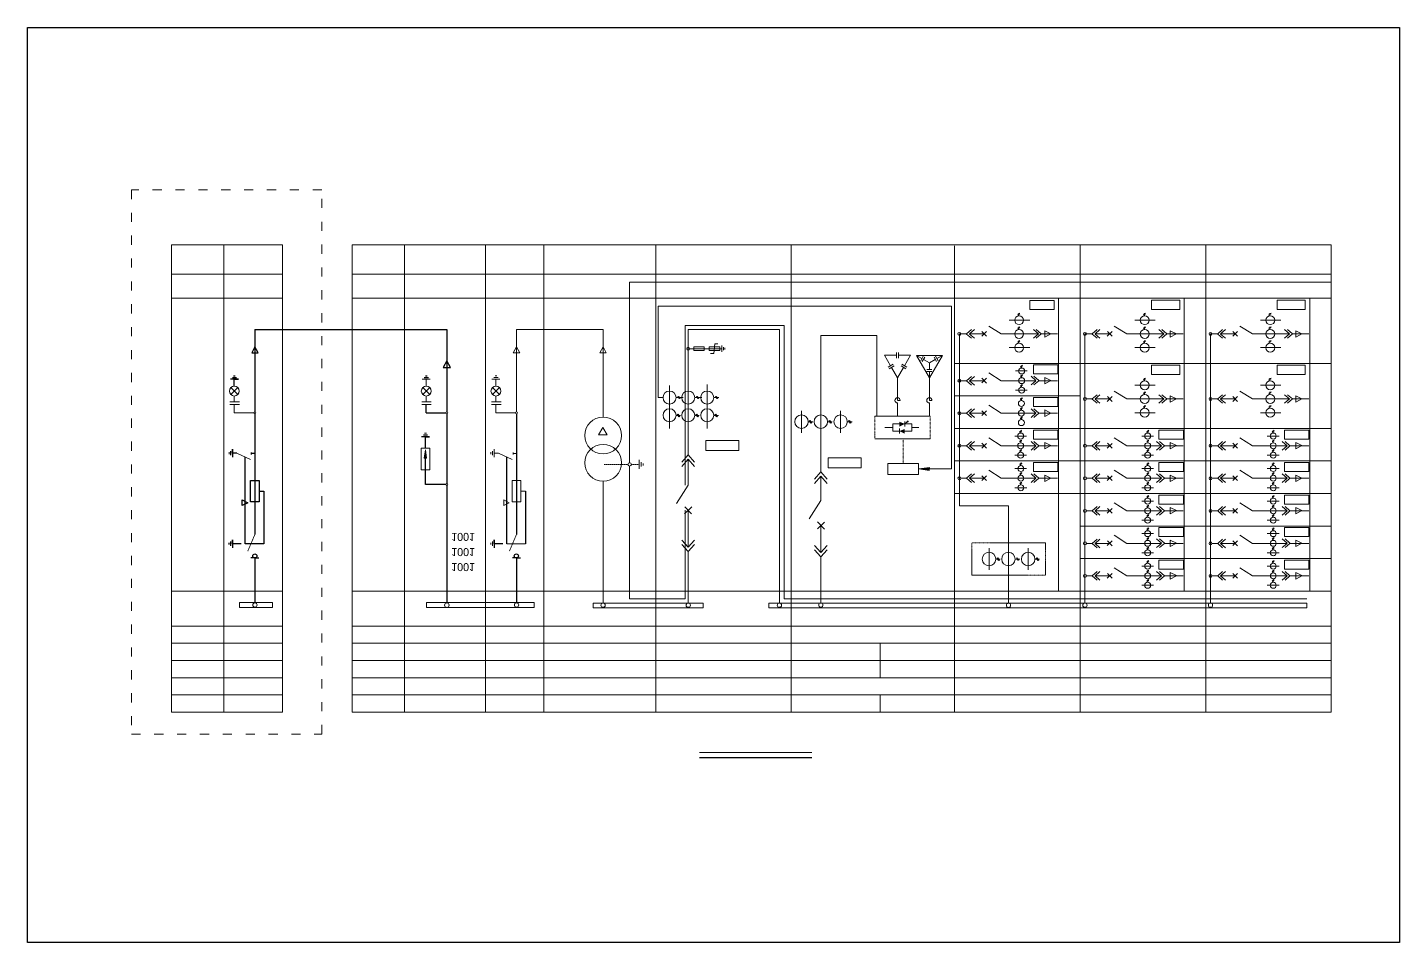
# Model space of a CAD drawing. Header units: millimetres. Extents: x 0 to 1800, y 0 to 1200.
import ezdxf

# ---------------------------------------------------------------- set-up
doc = ezdxf.new("R2010")
doc.units = ezdxf.units.MM
for name, pattern in [('ACAD_ISO03W100', [30, 12, -18]), ('DASH', [0.35, 0.25, -0.1]), ('DASHDOTX2', [2, 1, -0.5, 0, -0.5]), ('DASHED2', [0.375, 0.25, -0.125])]:
    doc.linetypes.add(name, pattern=pattern)
doc.layers.add('DTEXT', color=10, linetype='Continuous')

msp = doc.modelspace()

# ---------------------------------------------------------------- linework, layer by layer
at = {"extrusion": (0, -1e-16, -1)}
for p, q in [((0, 1200), (1800, 1200)), ((0, 0), (0, 1200)), ((1800, 1200), (1800, 0)), ((1800, 0), (0, 0))]:
    msp.add_line(p, q, dxfattribs=at)
at = {"lineweight": 13}
for p, q in [((189, 915.1), (257.6, 915.1)), ((189, 302.1), (189, 915.1)), ((257.6, 302.1), (257.6, 915.1)), ((257.6, 915.1), (334.4, 915.1)), ((257.6, 302.1), (257.6, 915.1)), ((257.6, 302.1), (257.6, 915.1)), ((257.6, 302.1), (257.6, 915.1)), ((257.6, 302.1), (257.6, 915.1)), ((334.4, 302.1), (334.4, 915.1)), ((426.1, 915.1), (1710.5, 915.1)), ((426.1, 302.1), (426.1, 915.1)), ((494.7, 302.1), (494.7, 915.1)), ((494.7, 302.1), (494.7, 915.1)), ((494.7, 302.1), (494.7, 915.1)), ((494.7, 302.1), (494.7, 915.1)), ((600.8, 302.1), (600.8, 915.1)), ((677.6, 302.1), (677.6, 915.1)), ((824.3, 302.1), (824.3, 915.1)), ((1001.9, 302.1), (1001.9, 915.1)), ((1001.9, 302.1), (1001.9, 915.1)), ((1216.3, 302.1), (1216.3, 913.7)), ((1381.1, 302.1), (1381.1, 915.1)), ((1545.8, 302.1), (1545.8, 915.1)), ((1710.5, 302.1), (1710.5, 915.1)), ((189, 876.3), (257.6, 876.3)), ((257.6, 876.3), (334.4, 876.3)), ((426.1, 876.3), (1710.5, 876.3)), ((1710.5, 866), (790, 866)), ((790, 629.2), (790, 866)), ((189, 844.8), (257.6, 844.8)), ((257.6, 844.8), (334.4, 844.8)), ((426.1, 844.8), (1381.1, 844.8)), ((827.5, 834.4), (1212.2, 834.4)), ((1352.8, 460.9), (1352.8, 844.8)), ((1545.8, 844.8), (1381.1, 844.8)), ((1474.8, 830.1), (1474.8, 842.3)), ((1474.8, 842.3), (1511.6, 842.3)), ((1511.6, 830.1), (1474.8, 830.1)), ((1511.6, 842.3), (1511.6, 830.1)), ((1517.5, 460.9), (1517.5, 844.8)), ((1710.5, 844.8), (1545.8, 844.8)), ((1639.5, 830.1), (1639.5, 842.3)), ((1639.5, 842.3), (1676.3, 842.3)), ((1676.3, 830.1), (1639.5, 830.1)), ((1676.3, 842.3), (1676.3, 830.1)), ((1682.2, 460.9), (1682.2, 844.8)), ((1288, 816.1), (1314.8, 816.1)), ((1299.2, 823.9), (1302, 825.5)), ((1299.2, 822.9), (1302, 824.5)), ((1300.6, 825.4), (1300.6, 821.9)), ((1452.7, 816.1), (1479.5, 816.1)), ((1463.9, 823.9), (1466.7, 825.5)), ((1463.9, 822.9), (1466.7, 824.5)), ((1465.3, 825.4), (1465.3, 821.9)), ((1617.4, 816.1), (1644.2, 816.1)), ((1628.6, 823.9), (1631.4, 825.5)), ((1628.6, 822.9), (1631.4, 824.5)), ((1630, 825.4), (1630, 821.9)), ((641.6, 804.1), (755.2, 804.1)), ((641.6, 804.1), (641.6, 695.8)), ((755.2, 689.1), (755.2, 804.1)), ((992.9, 809.1), (862.9, 809.1)), ((862.9, 599.8), (862.9, 809.1)), ((986.4, 804.1), (866.7, 804.1)), ((866.7, 639.5), (866.7, 804.1)), ((986.4, 445.2), (986.4, 804.1)), ((992.9, 809.1), (992.9, 450.8)), ((1040.8, 634.5), (1040.8, 796.2)), ((1040.8, 796.2), (1114.3, 796.2)), ((1114.3, 690.1), (1114.3, 796.2)), ((1222.5, 572.7), (1222.5, 798.1)), ((1222.5, 798.1), (1232.1, 798.1)), ((1232.1, 798.1), (1238.5, 803.7)), ((1232.1, 798), (1238.5, 792.4)), ((1235.9, 798.1), (1242.3, 803.7)), ((1235.9, 798.1), (1255.6, 798.1)), ((1235.9, 798.1), (1255.1, 798.1)), ((1235.9, 798), (1242.3, 792.4)), ((1277.5, 798.1), (1326.2, 798.1)), ((1299.2, 806), (1302, 807.5)), ((1299.2, 804.9), (1302, 806.5)), ((1300.6, 807.5), (1300.6, 803.9)), ((1326.2, 798.1), (1319.7, 803.7)), ((1326.2, 798.1), (1319.7, 792.4)), ((1330, 798.1), (1323.5, 803.7)), ((1330, 798.1), (1323.5, 792.4)), ((1330, 798.1), (1351.4, 798.1)), ((1334.5, 793.9), (1334.5, 802.3)), ((1334.5, 802.3), (1342.5, 798.4)), ((1342.6, 798.4), (1334.5, 793.9)), ((1387.2, 798.1), (1396.8, 798.1)), ((1387.2, 445.2), (1387.2, 798.1)), ((1396.8, 798.1), (1403.2, 803.7)), ((1396.8, 798), (1403.2, 792.4)), ((1400.6, 798.1), (1407, 803.7)), ((1400.6, 798.1), (1420.3, 798.1)), ((1400.6, 798.1), (1419.8, 798.1)), ((1400.6, 798), (1407, 792.4)), ((1442.2, 798.1), (1490.9, 798.1)), ((1463.9, 806), (1466.7, 807.5)), ((1463.9, 804.9), (1466.7, 806.5)), ((1465.3, 807.5), (1465.3, 803.9)), ((1490.9, 798.1), (1484.4, 803.7)), ((1490.9, 798.1), (1484.4, 792.4)), ((1494.7, 798.1), (1488.2, 803.7)), ((1494.7, 798.1), (1488.2, 792.4)), ((1494.7, 798.1), (1516.1, 798.1)), ((1499.2, 793.9), (1499.2, 802.3)), ((1499.2, 802.3), (1507.2, 798.4)), ((1507.3, 798.4), (1499.2, 793.9)), ((1552, 798.1), (1561.5, 798.1)), ((1552, 445.2), (1552, 798.1)), ((1561.5, 798.1), (1567.9, 803.7)), ((1561.5, 798), (1567.9, 792.4)), ((1565.3, 798.1), (1571.7, 803.7)), ((1565.3, 798.1), (1585, 798.1)), ((1565.3, 798.1), (1584.5, 798.1)), ((1565.3, 798), (1571.7, 792.4)), ((1606.9, 798.1), (1655.6, 798.1)), ((1628.6, 806), (1631.4, 807.5)), ((1628.6, 804.9), (1631.4, 806.5)), ((1630, 807.5), (1630, 803.9)), ((1655.6, 798.1), (1649.1, 803.7)), ((1655.6, 798.1), (1649.1, 792.4)), ((1659.4, 798.1), (1653, 803.7)), ((1659.4, 798.1), (1653, 792.4)), ((1659.4, 798.1), (1680.9, 798.1)), ((1663.9, 793.9), (1663.9, 802.3)), ((1663.9, 802.3), (1671.9, 798.4)), ((1672, 798.4), (1663.9, 793.9)), ((641.6, 781.4), (637.4, 773.4)), ((645.8, 773.4), (641.6, 781.4)), ((750.9, 773.4), (755.2, 781.4)), ((755.2, 781.4), (759.4, 773.4)), ((868.6, 778.7), (874, 778.7)), ((874, 778.7), (911.1, 778.7)), ((900.4, 772.3), (901.7, 784.9)), ((905.9, 784.9), (901.7, 784.9)), ((911.1, 774.7), (911.1, 782.8)), ((913, 776.7), (913, 780.7)), ((914.9, 777.7), (914.9, 779.7)), ((1288, 780.1), (1314.8, 780.1)), ((1299.2, 788), (1302, 789.6)), ((1299.2, 786.9), (1302, 788.5)), ((1300.6, 789.5), (1300.6, 785.9)), ((1452.7, 780.1), (1479.5, 780.1)), ((1463.9, 788), (1466.7, 789.6)), ((1463.9, 786.9), (1466.7, 788.5)), ((1465.3, 789.5), (1465.3, 785.9)), ((1617.4, 780.1), (1644.2, 780.1)), ((1628.6, 788), (1631.4, 789.6)), ((1628.6, 786.9), (1631.4, 788.5)), ((1630, 789.5), (1630, 785.9)), ((637.4, 773.4), (645.8, 773.4)), ((759.4, 773.4), (750.9, 773.4)), ((896.2, 772.3), (900.4, 772.3)), ((1129, 754.6), (1135.5, 758.3)), ((1130.3, 752.4), (1136.8, 756.2)), ((1140.2, 773.9), (1140.2, 766.3)), ((1142.6, 773.9), (1142.6, 766.3)), ((1152.5, 752.4), (1146, 756.2)), ((1153.8, 754.6), (1147.2, 758.3)), ((1166.2, 770), (1173.5, 765.9)), ((1171.8, 762.9), (1175.2, 768.8)), ((1173.8, 761.8), (1177.1, 767.6)), ((1175.4, 764.7), (1183.2, 760.2)), ((1191, 764.7), (1183.2, 760.2)), ((1183.2, 751.3), (1183.2, 760.2)), ((1189.3, 767.6), (1192.7, 761.8)), ((1191.3, 768.8), (1194.6, 762.9)), ((1200.2, 770), (1192.9, 765.9)), ((1381.1, 759.5), (1216.3, 759.5)), ((1302.8, 755.4), (1305.5, 757)), ((1304.2, 756.9), (1304.2, 753.4)), ((1545.8, 759.5), (1381.1, 759.5)), ((1474.8, 744.8), (1474.8, 757)), ((1474.8, 757), (1511.6, 757)), ((1511.6, 757), (1511.6, 744.8)), ((1710.5, 759.5), (1545.8, 759.5)), ((1639.5, 744.8), (1639.5, 757)), ((1639.5, 757), (1676.3, 757)), ((1676.3, 757), (1676.3, 744.8)), ((528.4, 738.6), (517.9, 738.6)), ((523.2, 738.6), (528.4, 738.6)), ((523.2, 729.7), (523.2, 738.6)), ((619.9, 738.6), (609.4, 738.6)), ((612, 741.1), (617.4, 741.1)), ((613.5, 743.3), (615.9, 743.3)), ((614.6, 729.7), (614.6, 738.6)), ((614.6, 738.6), (619.9, 738.6)), ((1141.4, 711.1), (1141.4, 740.7)), ((1186.6, 751.3), (1179.8, 751.3)), ((1186.6, 749), (1179.8, 749)), ((1183.2, 740.6), (1183.2, 749)), ((1183.2, 711), (1183.2, 740.6)), ((1232.1, 736.8), (1238.5, 742.4)), ((1235.9, 736.8), (1242.3, 742.4)), ((1296.3, 749.5), (1311.7, 749.5)), ((1302.8, 754.4), (1305.5, 756)), ((1302.8, 742.7), (1305.5, 744.3)), ((1302.8, 741.7), (1305.5, 743.3)), ((1304.2, 744.2), (1304.2, 740.7)), ((1323, 736.9), (1316.6, 742.5)), ((1326.8, 736.9), (1320.4, 742.5)), ((1334.5, 732.6), (1334.5, 741.1)), ((1334.5, 741.1), (1342.5, 737.1)), ((1463.9, 738.6), (1466.7, 740.2)), ((1463.9, 737.6), (1466.7, 739.2)), ((1465.3, 740.1), (1465.3, 736.6)), ((1511.6, 744.8), (1474.8, 744.8)), ((1628.6, 738.6), (1631.4, 740.2)), ((1628.6, 737.6), (1631.4, 739.2)), ((1630, 740.1), (1630, 736.6)), ((1676.3, 744.8), (1639.5, 744.8)), ((842.3, 674.1), (842.3, 730.6)), ((891.7, 697.4), (891.7, 731.9)), ((1232.1, 736.7), (1238.5, 731.1)), ((1235.9, 736.8), (1255.6, 736.8)), ((1235.9, 736.8), (1255.1, 736.8)), ((1235.9, 736.7), (1242.3, 731.1)), ((1277.5, 736.8), (1323, 736.8)), ((1296.3, 724.4), (1311.7, 724.4)), ((1302.8, 730.3), (1305.5, 731.9)), ((1302.8, 729.3), (1305.5, 730.9)), ((1304.2, 731.8), (1304.2, 728.3)), ((1323, 736.8), (1316.6, 731.2)), ((1326.8, 736.8), (1320.4, 731.2)), ((1326.9, 736.8), (1351.4, 736.8)), ((1342.6, 737.1), (1334.5, 732.6)), ((1452.7, 730.8), (1479.5, 730.8)), ((1463.9, 720.6), (1466.7, 722.2)), ((1463.9, 719.6), (1466.7, 721.2)), ((1465.3, 722.2), (1465.3, 718.6)), ((1617.4, 730.8), (1644.2, 730.8)), ((1628.6, 720.6), (1631.4, 722.2)), ((1628.6, 719.6), (1631.4, 721.2)), ((1630, 722.2), (1630, 718.6)), ((271.4, 709.1), (271.4, 716.7)), ((271.4, 694.6), (271.4, 705.6)), ((523.2, 709.1), (523.2, 716.7)), ((614.6, 709.1), (614.6, 716.7)), ((614.6, 694.6), (614.6, 705.6)), ((851.4, 714.7), (857.5, 714.7)), ((853.1, 716.3), (855, 712.9)), ((854.4, 716.3), (856.3, 712.9)), ((875.9, 714.7), (882, 714.7)), ((877.5, 716.3), (879.5, 712.9)), ((878.8, 716.3), (880.8, 712.9)), ((891.7, 674.1), (891.7, 708.6)), ((900.9, 714.7), (907, 714.7)), ((902.5, 716.3), (904.5, 712.9)), ((903.8, 716.3), (905.8, 712.9)), ((1141.4, 711), (1144.9, 711)), ((1141.4, 690.1), (1141.4, 707.6)), ((1183.2, 711), (1186.6, 711)), ((1183.2, 690.1), (1183.2, 707.6)), ((1381.1, 716.8), (1216.3, 716.8)), ((1302.5, 712.8), (1305.3, 714.4)), ((1302.5, 711.7), (1305.3, 713.3)), ((1303.9, 714.3), (1303.9, 710.7)), ((1389.2, 712.8), (1396.8, 712.8)), ((1396.8, 712.8), (1403.2, 718.4)), ((1396.8, 712.7), (1403.2, 707.1)), ((1400.6, 712.8), (1407, 718.4)), ((1400.6, 712.8), (1419.8, 712.8)), ((1400.6, 712.8), (1420.3, 712.8)), ((1400.6, 712.7), (1407, 707.1)), ((1442.2, 712.8), (1490.9, 712.8)), ((1463.9, 702.7), (1466.7, 704.2)), ((1463.9, 701.6), (1466.7, 703.2)), ((1465.3, 704.2), (1465.3, 700.6)), ((1490.9, 712.8), (1484.4, 718.4)), ((1490.9, 712.8), (1484.4, 707.1)), ((1494.7, 712.8), (1488.2, 718.4)), ((1494.7, 712.8), (1488.2, 707.1)), ((1494.7, 712.8), (1516.1, 712.8)), ((1499.2, 708.6), (1499.2, 717)), ((1499.2, 717), (1507.2, 713.1)), ((1507.3, 713), (1499.2, 708.6)), ((1553.9, 712.8), (1561.5, 712.8)), ((1561.5, 712.8), (1567.9, 718.4)), ((1561.5, 712.7), (1567.9, 707.1)), ((1565.3, 712.8), (1571.7, 718.4)), ((1565.3, 712.8), (1584.5, 712.8)), ((1565.3, 712.8), (1585, 712.8)), ((1565.3, 712.7), (1571.7, 707.1)), ((1606.9, 712.8), (1655.6, 712.8)), ((1628.6, 702.7), (1631.4, 704.2)), ((1628.6, 701.6), (1631.4, 703.2)), ((1630, 704.2), (1630, 700.6)), ((1655.6, 712.8), (1649.1, 718.4)), ((1655.6, 712.8), (1649.1, 707.1)), ((1659.4, 712.8), (1653, 718.4)), ((1659.4, 712.8), (1653, 707.1)), ((1659.4, 712.8), (1680.9, 712.8)), ((1663.9, 708.6), (1663.9, 717)), ((1663.9, 717), (1671.9, 713.1)), ((1672, 713), (1663.9, 708.6)), ((271.4, 694.6), (297.2, 694.6)), ((614.6, 694.6), (640.4, 694.6)), ((850.8, 691.3), (856.9, 691.3)), ((852.5, 692.9), (854.4, 689.5)), ((853.8, 692.9), (855.7, 689.5)), ((875.3, 691.3), (881.4, 691.3)), ((876.9, 692.9), (878.9, 689.5)), ((878.2, 692.9), (880.2, 689.5)), ((900.2, 691.3), (906.4, 691.3)), ((901.9, 692.9), (903.9, 689.5)), ((903.2, 692.9), (905.2, 689.5)), ((1015.4, 668.6), (1015.4, 697.2)), ((1025.6, 684.4), (1027.6, 681)), ((1026.9, 684.4), (1028.9, 681)), ((1051.3, 684.4), (1053.3, 681)), ((1052.7, 684.4), (1054.6, 681)), ((1066.7, 668.6), (1066.7, 697.3)), ((1077.3, 684.4), (1079.2, 681)), ((1078.6, 684.4), (1080.5, 681)), ((1184.3, 690.1), (1111.8, 690.1)), ((1224.6, 694.2), (1232.1, 694.2)), ((1232.1, 694.2), (1238.5, 699.8)), ((1232.1, 694.1), (1238.5, 688.5)), ((1235.9, 694.2), (1242.3, 699.8)), ((1235.9, 694.2), (1255.6, 694.2)), ((1235.9, 694.2), (1255.1, 694.2)), ((1235.9, 694.1), (1242.3, 688.5)), ((1277.5, 694.2), (1323, 694.2)), ((1302.5, 700.1), (1305.3, 701.7)), ((1302.5, 699), (1305.3, 700.6)), ((1302.5, 687.7), (1305.3, 689.2)), ((1302.5, 686.6), (1305.3, 688.2)), ((1303.9, 701.6), (1303.9, 698.1)), ((1303.9, 689.2), (1303.9, 685.6)), ((1323, 694.2), (1316.6, 699.8)), ((1323, 694.1), (1316.6, 688.5)), ((1326.8, 694.2), (1320.4, 699.8)), ((1326.8, 694.1), (1320.4, 688.5)), ((1326.9, 694.2), (1351.4, 694.2)), ((1334.5, 689.9), (1334.5, 698.4)), ((1334.5, 698.4), (1342.5, 694.4)), ((1342.6, 694.4), (1334.5, 689.9)), ((1452.7, 694.8), (1479.5, 694.8)), ((1617.4, 694.8), (1644.2, 694.8)), ((521, 667.9), (523.4, 667.9)), ((1030.1, 682.8), (1024, 682.8)), ((1055.8, 682.8), (1049.7, 682.8)), ((1081.7, 682.7), (1075.6, 682.7)), ((1135.1, 670.7), (1135.1, 680.1)), ((1135.1, 680.1), (1160.3, 680.1)), ((1160.3, 670.7), (1135.1, 670.7)), ((1143.9, 667.5), (1143.9, 673.9)), ((1150.9, 676.9), (1150.9, 683.4)), ((1150.9, 680.1), (1154.2, 682.9)), ((1160.3, 680.1), (1160.3, 670.7)), ((1381.1, 674.1), (1216.3, 674.1)), ((1301.6, 670.1), (1304.3, 671.7)), ((1301.6, 669.1), (1304.3, 670.6)), ((1303, 671.6), (1303, 668.1)), ((1545.8, 674.1), (1381.1, 674.1)), ((1545.8, 674.1), (1381.1, 674.1)), ((1468.3, 670.1), (1471, 671.7)), ((1468.3, 669.1), (1471, 670.6)), ((1469.6, 671.6), (1469.6, 668.1)), ((1545.8, 674.1), (1545.8, 674.1)), ((1710.5, 674.1), (1545.8, 674.1)), ((1710.5, 674.1), (1545.8, 674.1)), ((1633, 670.1), (1635.7, 671.7)), ((1633, 669.1), (1635.7, 670.6)), ((1634.3, 671.6), (1634.3, 668.1)), ((1710.5, 674.1), (1710.5, 674.1)), ((890, 645.3), (890, 658.5)), ((890, 658.5), (933.3, 658.5)), ((933.3, 658.5), (933.3, 645.3)), ((1111.8, 660.4), (1184.3, 660.4)), ((1224.6, 651.5), (1232.1, 651.5)), ((1232.1, 651.5), (1238.5, 657.1)), ((1232.1, 651.4), (1238.5, 645.8)), ((1235.9, 651.5), (1242.3, 657.1)), ((1235.9, 651.5), (1255.6, 651.5)), ((1235.9, 651.5), (1255.1, 651.5)), ((1235.9, 651.4), (1242.3, 645.8)), ((1277.5, 651.5), (1323, 651.5)), ((1295.1, 664.2), (1310.5, 664.2)), ((1301.6, 657.4), (1304.3, 659)), ((1301.6, 656.4), (1304.3, 658)), ((1303, 658.9), (1303, 655.4)), ((1323, 651.5), (1316.6, 657.1)), ((1323, 651.4), (1316.6, 645.8)), ((1326.8, 651.5), (1320.4, 657.1)), ((1326.8, 651.4), (1320.4, 645.8)), ((1326.9, 651.5), (1351.4, 651.5)), ((1334.5, 647.3), (1334.5, 655.7)), ((1334.5, 655.7), (1342.5, 651.8)), ((1342.6, 651.8), (1334.5, 647.3)), ((1389.3, 651.5), (1396.8, 651.5)), ((1389.3, 651.5), (1396.8, 651.5)), ((1389.3, 651.5), (1396.8, 651.5)), ((1396.8, 651.5), (1403.2, 657.1)), ((1396.8, 651.4), (1403.2, 645.8)), ((1400.6, 651.5), (1407, 657.1)), ((1400.6, 651.5), (1420.3, 651.5)), ((1400.6, 651.5), (1419.8, 651.5)), ((1400.6, 651.4), (1407, 645.8)), ((1442.2, 651.5), (1487.7, 651.5)), ((1461.7, 664.2), (1477.2, 664.2)), ((1468.3, 657.4), (1471, 659)), ((1468.3, 656.4), (1471, 658)), ((1469.6, 658.9), (1469.6, 655.4)), ((1487.7, 651.5), (1481.3, 657.1)), ((1487.7, 651.4), (1481.3, 645.8)), ((1491.5, 651.5), (1485.1, 657.1)), ((1491.5, 651.4), (1485.1, 645.8)), ((1491.6, 651.5), (1516.1, 651.5)), ((1499.2, 647.3), (1499.2, 655.7)), ((1499.2, 655.7), (1507.2, 651.8)), ((1507.3, 651.8), (1499.2, 647.3)), ((1554, 651.5), (1561.5, 651.5)), ((1554, 651.5), (1561.5, 651.5)), ((1554, 651.5), (1561.5, 651.5)), ((1561.5, 651.5), (1567.9, 657.1)), ((1561.5, 651.4), (1567.9, 645.8)), ((1565.3, 651.5), (1571.7, 657.1)), ((1565.3, 651.5), (1585, 651.5)), ((1565.3, 651.5), (1584.5, 651.5)), ((1565.3, 651.4), (1571.7, 645.8)), ((1606.9, 651.5), (1652.4, 651.5)), ((1626.4, 664.2), (1641.9, 664.2)), ((1633, 657.4), (1635.7, 659)), ((1633, 656.4), (1635.7, 658)), ((1634.3, 658.9), (1634.3, 655.4)), ((1652.4, 651.5), (1646, 657.1)), ((1652.4, 651.4), (1646, 645.8)), ((1656.2, 651.5), (1649.8, 657.1)), ((1656.2, 651.4), (1649.8, 645.8)), ((1656.3, 651.5), (1680.9, 651.5)), ((1663.9, 647.3), (1663.9, 655.7)), ((1663.9, 655.7), (1671.9, 651.8)), ((1672, 651.8), (1663.9, 647.3)), ((264.5, 640.6), (264.5, 643)), ((264.5, 640.6), (264.5, 643)), ((607.7, 640.6), (607.7, 643)), ((607.7, 640.6), (607.7, 643)), ((609.9, 639.1), (609.9, 644.5)), ((612.3, 647), (612.3, 636.5)), ((612.3, 641.7), (612.3, 647)), ((617.9, 641.7), (612.3, 641.7)), ((637.1, 640.2), (637.1, 642.7)), ((641.3, 641.5), (637.2, 641.5)), ((802.5, 621.4), (802.5, 632.8)), ((866.7, 639.4), (858.5, 630)), ((866.7, 633.8), (858.5, 624.4)), ((866.7, 599.8), (866.7, 633.9)), ((866.8, 639.4), (875.1, 630)), ((866.8, 633.8), (875.1, 624.4)), ((933.3, 645.3), (890, 645.3)), ((1040.8, 617.1), (1040.8, 634.5)), ((1050.4, 622.4), (1050.4, 635.6)), ((1050.4, 635.6), (1093.7, 635.6)), ((1093.7, 635.6), (1093.7, 622.4)), ((1381.1, 631.5), (1216.3, 631.5)), ((1295.1, 639.1), (1310.5, 639.1)), ((1301.6, 645), (1304.3, 646.6)), ((1301.6, 644), (1304.3, 645.5)), ((1303, 646.5), (1303, 643)), ((1545.8, 631.5), (1381.1, 631.5)), ((1461.7, 639.1), (1477.2, 639.1)), ((1468.3, 645), (1471, 646.6)), ((1468.3, 644), (1471, 645.5)), ((1469.6, 646.5), (1469.6, 643)), ((1545.8, 631.5), (1545.8, 631.5)), ((1545.8, 631.5), (1545.8, 631.5)), ((1710.5, 631.5), (1545.8, 631.5)), ((1626.4, 639.1), (1641.9, 639.1)), ((1633, 645), (1635.7, 646.6)), ((1633, 644), (1635.7, 645.5)), ((1634.3, 646.5), (1634.3, 643)), ((1710.5, 631.5), (1710.5, 631.5)), ((1710.5, 631.5), (1710.5, 631.5)), ((790, 624.7), (790, 450.8)), ((802.5, 627.1), (802.5, 621.4)), ((805.2, 629.9), (805.2, 624.1)), ((807.6, 628.3), (807.6, 625.7)), ((1040.8, 617.1), (1032.6, 607.6)), ((1041, 617.1), (1049.2, 607.6)), ((1093.7, 622.4), (1050.4, 622.4)), ((1128.6, 613.8), (1128.6, 628.4)), ((1128.6, 628.4), (1169.1, 628.4)), ((1169.1, 613.8), (1128.6, 613.8)), ((1169.1, 628.4), (1169.1, 613.8)), ((1232.1, 608.9), (1238.5, 614.5)), ((1235.9, 608.9), (1242.3, 614.5)), ((1295.3, 621.5), (1310.7, 621.5)), ((1301.8, 627.5), (1304.6, 629)), ((1301.8, 626.4), (1304.6, 628)), ((1301.8, 614.8), (1304.6, 616.3)), ((1301.8, 613.7), (1304.6, 615.3)), ((1303.2, 629), (1303.2, 625.4)), ((1303.2, 616.3), (1303.2, 612.7)), ((1323, 608.9), (1316.6, 614.5)), ((1326.8, 608.9), (1320.4, 614.5)), ((1334.5, 604.6), (1334.5, 613.1)), ((1334.5, 613.1), (1342.5, 609.1)), ((1396.8, 608.9), (1403.2, 614.5)), ((1400.6, 608.9), (1407, 614.5)), ((1461.7, 621.5), (1477.2, 621.5)), ((1468.3, 627.5), (1471, 629)), ((1468.3, 626.4), (1471, 628)), ((1468.3, 614.8), (1471, 616.3)), ((1468.3, 613.7), (1471, 615.3)), ((1469.6, 629), (1469.6, 625.4)), ((1469.6, 616.3), (1469.6, 612.7)), ((1487.7, 608.9), (1481.3, 614.5)), ((1491.5, 608.9), (1485.1, 614.5)), ((1499.2, 604.6), (1499.2, 613.1)), ((1499.2, 613.1), (1507.2, 609.1)), ((1561.5, 608.9), (1567.9, 614.5)), ((1565.3, 608.9), (1571.7, 614.5)), ((1626.4, 621.5), (1641.9, 621.5)), ((1633, 627.5), (1635.7, 629)), ((1633, 626.4), (1635.7, 628)), ((1633, 614.8), (1635.7, 616.3)), ((1633, 613.7), (1635.7, 615.3)), ((1634.3, 629), (1634.3, 625.4)), ((1634.3, 616.3), (1634.3, 612.7)), ((1652.4, 608.9), (1646, 614.5)), ((1656.2, 608.9), (1649.8, 614.5)), ((1663.9, 604.6), (1663.9, 613.1)), ((1663.9, 613.1), (1671.9, 609.1)), ((755.2, 445.2), (755.2, 605)), ((1040.8, 611.5), (1032.6, 602)), ((1040.8, 579.8), (1040.8, 611.5)), ((1041, 611.5), (1049.2, 602)), ((1224.6, 608.9), (1232.1, 608.9)), ((1232.1, 608.8), (1238.5, 603.2)), ((1235.9, 608.9), (1255.6, 608.9)), ((1235.9, 608.9), (1255.1, 608.9)), ((1235.9, 608.8), (1242.3, 603.2)), ((1277.5, 608.9), (1323, 608.9)), ((1295.5, 596.4), (1310.9, 596.4)), ((1301.8, 602.4), (1304.6, 603.9)), ((1301.8, 601.3), (1304.6, 602.9)), ((1303.2, 603.9), (1303.2, 600.3)), ((1323, 608.8), (1316.6, 603.2)), ((1326.8, 608.8), (1320.4, 603.2)), ((1326.9, 608.9), (1351.4, 608.9)), ((1342.6, 609.1), (1334.5, 604.6)), ((1389.3, 608.9), (1396.8, 608.9)), ((1389.3, 608.9), (1396.8, 608.9)), ((1389.3, 608.9), (1396.8, 608.9)), ((1396.8, 608.8), (1403.2, 603.2)), ((1400.6, 608.9), (1420.3, 608.9)), ((1400.6, 608.9), (1419.8, 608.9)), ((1400.6, 608.8), (1407, 603.2)), ((1442.2, 608.9), (1487.7, 608.9)), ((1461.7, 596.4), (1477.2, 596.4)), ((1468.3, 602.4), (1471, 603.9)), ((1468.3, 601.3), (1471, 602.9)), ((1469.6, 603.9), (1469.6, 600.3)), ((1487.7, 608.8), (1481.3, 603.2)), ((1491.5, 608.8), (1485.1, 603.2)), ((1491.6, 608.9), (1516.1, 608.9)), ((1507.3, 609.1), (1499.2, 604.6)), ((1554, 608.9), (1561.5, 608.9)), ((1554, 608.9), (1561.5, 608.9)), ((1554, 608.9), (1561.5, 608.9)), ((1561.5, 608.8), (1567.9, 603.2)), ((1565.3, 608.9), (1585, 608.9)), ((1565.3, 608.9), (1584.5, 608.9)), ((1565.3, 608.8), (1571.7, 603.2)), ((1606.9, 608.9), (1652.4, 608.9)), ((1626.4, 596.4), (1641.9, 596.4)), ((1633, 602.4), (1635.7, 603.9)), ((1633, 601.3), (1635.7, 602.9)), ((1634.3, 603.9), (1634.3, 600.3)), ((1652.4, 608.8), (1646, 603.2)), ((1656.2, 608.8), (1649.8, 603.2)), ((1656.3, 608.9), (1680.9, 608.9)), ((1672, 609.1), (1663.9, 604.6)), ((624.9, 580.6), (632.1, 576.7)), ((624.9, 573.1), (624.9, 580.6)), ((632.1, 576.7), (624.9, 573.1)), ((647.2, 591.9), (653.3, 591.9)), ((1381.1, 588.8), (1216.3, 588.8)), ((1545.8, 588.8), (1381.1, 588.8)), ((1461.7, 578.9), (1477.2, 578.9)), ((1468.3, 584.8), (1471, 586.4)), ((1468.3, 583.8), (1471, 585.3)), ((1469.6, 586.3), (1469.6, 582.8)), ((1545.8, 588.8), (1545.8, 588.8)), ((1545.8, 588.8), (1545.8, 588.8)), ((1545.8, 588.8), (1545.8, 588.8)), ((1710.5, 588.8), (1545.8, 588.8)), ((1626.4, 578.9), (1641.9, 578.9)), ((1633, 584.8), (1635.7, 586.4)), ((1633, 583.8), (1635.7, 585.3)), ((1634.3, 586.3), (1634.3, 582.8)), ((1710.5, 588.8), (1710.5, 588.8)), ((1710.5, 588.8), (1710.5, 588.8)), ((1710.5, 588.8), (1710.5, 588.8)), ((862.9, 450.8), (862.9, 566.8)), ((866.7, 518.3), (866.7, 566.8)), ((1222.5, 572.7), (1286.9, 572.7)), ((1286.9, 445.3), (1286.9, 572.7)), ((1389.3, 566.2), (1396.8, 566.2)), ((1389.3, 566.2), (1396.8, 566.2)), ((1389.3, 566.2), (1396.8, 566.2)), ((1396.8, 566.2), (1403.2, 571.8)), ((1396.8, 566.1), (1403.2, 560.5)), ((1400.6, 566.2), (1407, 571.8)), ((1400.6, 566.2), (1420.3, 566.2)), ((1400.6, 566.2), (1419.8, 566.2)), ((1400.6, 566.1), (1407, 560.5)), ((1442.2, 566.2), (1487.7, 566.2)), ((1468.3, 572.1), (1471, 573.7)), ((1468.3, 571.1), (1471, 572.6)), ((1468.3, 559.7), (1471, 561.3)), ((1468.3, 558.7), (1471, 560.2)), ((1469.6, 573.6), (1469.6, 570.1)), ((1469.6, 561.2), (1469.6, 557.7)), ((1487.7, 566.2), (1481.3, 571.8)), ((1487.7, 566.1), (1481.3, 560.5)), ((1491.5, 566.2), (1485.1, 571.8)), ((1491.5, 566.1), (1485.1, 560.5)), ((1491.6, 566.2), (1516.1, 566.2)), ((1499.2, 562), (1499.2, 570.4)), ((1499.2, 570.4), (1507.2, 566.5)), ((1507.3, 566.4), (1499.2, 562)), ((1554, 566.2), (1561.5, 566.2)), ((1554, 566.2), (1561.5, 566.2)), ((1554, 566.2), (1561.5, 566.2)), ((1561.5, 566.2), (1567.9, 571.8)), ((1561.5, 566.1), (1567.9, 560.5)), ((1565.3, 566.2), (1571.7, 571.8)), ((1565.3, 566.2), (1585, 566.2)), ((1565.3, 566.2), (1584.5, 566.2)), ((1565.3, 566.1), (1571.7, 560.5)), ((1606.9, 566.2), (1652.4, 566.2)), ((1633, 572.1), (1635.7, 573.7)), ((1633, 571.1), (1635.7, 572.6)), ((1633, 559.7), (1635.7, 561.3)), ((1633, 558.7), (1635.7, 560.2)), ((1634.3, 573.6), (1634.3, 570.1)), ((1634.3, 561.2), (1634.3, 557.7)), ((1652.4, 566.2), (1646, 571.8)), ((1652.4, 566.1), (1646, 560.5)), ((1656.2, 566.2), (1649.8, 571.8)), ((1656.2, 566.1), (1649.8, 560.5)), ((1656.3, 566.2), (1680.9, 566.2)), ((1663.9, 562), (1663.9, 570.4)), ((1663.9, 570.4), (1671.9, 566.5)), ((1672, 566.4), (1663.9, 562)), ((1040.8, 546.9), (1040.8, 511.4)), ((1545.8, 546.2), (1381.1, 546.2)), ((1461.7, 553.8), (1477.2, 553.8)), ((1468.3, 542.2), (1471, 543.7)), ((1468.3, 541.1), (1471, 542.7)), ((1469.6, 543.7), (1469.6, 540.1)), ((1545.8, 546.2), (1545.8, 546.2)), ((1545.8, 546.2), (1545.8, 546.2)), ((1545.8, 546.2), (1545.8, 546.2)), ((1545.8, 546.2), (1545.8, 546.2)), ((1710.5, 546.2), (1545.8, 546.2)), ((1626.4, 553.8), (1641.9, 553.8)), ((1633, 542.2), (1635.7, 543.7)), ((1633, 541.1), (1635.7, 542.7)), ((1634.3, 543.7), (1634.3, 540.1)), ((1710.5, 546.2), (1710.5, 546.2)), ((1710.5, 546.2), (1710.5, 546.2)), ((1710.5, 546.2), (1710.5, 546.2)), ((1710.5, 546.2), (1710.5, 546.2)), ((607.7, 521.9), (607.7, 524.3)), ((607.7, 521.9), (607.7, 524.3)), ((609.9, 520.4), (609.9, 525.8)), ((653.3, 522.7), (628.8, 522.7)), ((866.7, 518.3), (858.4, 527.8)), ((866.7, 512.7), (858.5, 522.1)), ((866.7, 518.3), (875.1, 527.8)), ((866.9, 512.7), (875.1, 522.1)), ((1389.3, 523.5), (1396.8, 523.5)), ((1389.3, 523.5), (1396.8, 523.5)), ((1389.3, 523.5), (1396.8, 523.5)), ((1396.8, 523.5), (1403.2, 529.1)), ((1396.8, 523.4), (1403.2, 517.8)), ((1400.6, 523.5), (1407, 529.1)), ((1400.6, 523.5), (1420.3, 523.5)), ((1400.6, 523.5), (1419.8, 523.5)), ((1400.6, 523.4), (1407, 517.8)), ((1442.2, 523.5), (1487.7, 523.5)), ((1461.7, 536.2), (1477.2, 536.2)), ((1468.3, 529.5), (1471, 531)), ((1468.3, 528.4), (1471, 530)), ((1469.6, 531), (1469.6, 527.4)), ((1487.7, 523.6), (1481.3, 529.2)), ((1487.7, 523.5), (1481.3, 517.9)), ((1491.5, 523.6), (1485.1, 529.2)), ((1491.5, 523.5), (1485.1, 517.9)), ((1491.6, 523.5), (1516.1, 523.5)), ((1499.2, 519.3), (1499.2, 527.8)), ((1499.2, 527.8), (1507.2, 523.8)), ((1507.3, 523.8), (1499.2, 519.3)), ((1554, 523.5), (1561.5, 523.5)), ((1554, 523.5), (1561.5, 523.5)), ((1554, 523.5), (1561.5, 523.5)), ((1561.5, 523.5), (1567.9, 529.1)), ((1561.5, 523.4), (1567.9, 517.8)), ((1565.3, 523.5), (1571.7, 529.1)), ((1565.3, 523.5), (1585, 523.5)), ((1565.3, 523.5), (1584.5, 523.5)), ((1565.3, 523.4), (1571.7, 517.8)), ((1606.9, 523.5), (1652.4, 523.5)), ((1626.4, 536.2), (1641.9, 536.2)), ((1633, 529.5), (1635.7, 531)), ((1633, 528.4), (1635.7, 530)), ((1634.3, 531), (1634.3, 527.4)), ((1652.4, 523.6), (1646, 529.2)), ((1652.4, 523.5), (1646, 517.9)), ((1656.2, 523.6), (1649.8, 529.2)), ((1656.2, 523.5), (1649.8, 517.9)), ((1656.3, 523.5), (1680.9, 523.5)), ((1663.9, 519.3), (1663.9, 527.8)), ((1663.9, 527.8), (1671.9, 523.8)), ((1672, 523.8), (1663.9, 519.3)), ((866.7, 512.7), (866.7, 445.2)), ((1040.8, 511.4), (1032.6, 520.8)), ((1040.8, 505.8), (1032.6, 515.2)), ((1040.8, 505.8), (1040.8, 445.3)), ((1041, 511.4), (1049.2, 520.8)), ((1041, 505.8), (1049.2, 515.2)), ((1261.5, 488.6), (1261.5, 517.1)), ((1271.7, 504.4), (1273.7, 501)), ((1273, 504.4), (1275, 501)), ((1297.4, 504.4), (1299.4, 501)), ((1298.7, 504.4), (1300.7, 501)), ((1312.8, 488.6), (1312.8, 517.3)), ((1323.3, 504.3), (1325.3, 500.9)), ((1324.7, 504.3), (1326.6, 500.9)), ((1461.7, 511.1), (1477.2, 511.1)), ((1468.3, 517), (1471, 518.6)), ((1468.3, 516), (1471, 517.6)), ((1469.6, 518.6), (1469.6, 515)), ((1626.4, 511.1), (1641.9, 511.1)), ((1633, 517), (1635.7, 518.6)), ((1633, 516), (1635.7, 517.6)), ((1634.3, 518.6), (1634.3, 515)), ((1276.2, 502.7), (1270, 502.7)), ((1301.9, 502.7), (1295.8, 502.7)), ((1327.8, 502.6), (1321.7, 502.6)), ((1545.8, 503.5), (1381.1, 503.5)), ((1396.8, 480.9), (1403.2, 486.5)), ((1400.6, 480.9), (1407, 486.5)), ((1461.7, 493.6), (1477.2, 493.6)), ((1468.3, 499.5), (1471, 501.1)), ((1468.3, 498.4), (1471, 500)), ((1468.3, 486.8), (1471, 488.4)), ((1468.3, 485.8), (1471, 487.3)), ((1469.6, 501), (1469.6, 497.5)), ((1469.6, 488.3), (1469.6, 484.8)), ((1487.7, 480.9), (1481.3, 486.5)), ((1491.5, 480.9), (1485.1, 486.5)), ((1545.8, 503.5), (1545.8, 503.5)), ((1545.8, 503.5), (1545.8, 503.5)), ((1545.8, 503.5), (1545.8, 503.5)), ((1545.8, 503.5), (1545.8, 503.5)), ((1710.5, 503.5), (1545.8, 503.5)), ((1561.5, 480.9), (1567.9, 486.5)), ((1565.3, 480.9), (1571.7, 486.5)), ((1626.4, 493.6), (1641.9, 493.6)), ((1633, 499.5), (1635.7, 501.1)), ((1633, 498.4), (1635.7, 500)), ((1633, 486.8), (1635.7, 488.4)), ((1633, 485.8), (1635.7, 487.3)), ((1634.3, 501), (1634.3, 497.5)), ((1634.3, 488.3), (1634.3, 484.8)), ((1652.4, 480.9), (1646, 486.5)), ((1656.2, 480.9), (1649.8, 486.5)), ((1710.5, 503.5), (1710.5, 503.5)), ((1710.5, 503.5), (1710.5, 503.5)), ((1710.5, 503.5), (1710.5, 503.5)), ((1710.5, 503.5), (1710.5, 503.5)), ((1389.3, 480.9), (1396.8, 480.9)), ((1389.3, 480.9), (1396.8, 480.9)), ((1389.3, 480.9), (1396.8, 480.9)), ((1396.8, 480.8), (1403.2, 475.2)), ((1400.6, 480.9), (1420.3, 480.9)), ((1400.6, 480.9), (1419.8, 480.9)), ((1400.6, 480.8), (1407, 475.2)), ((1442.2, 480.9), (1487.7, 480.9)), ((1461.7, 468.5), (1477.2, 468.5)), ((1468.3, 474.4), (1471, 476)), ((1468.3, 473.3), (1471, 474.9)), ((1469.6, 475.9), (1469.6, 472.4)), ((1487.7, 480.8), (1481.3, 475.2)), ((1491.5, 480.8), (1485.1, 475.2)), ((1491.6, 480.9), (1516.1, 480.9)), ((1499.2, 476.7), (1499.2, 485.1)), ((1499.2, 485.1), (1507.2, 481.2)), ((1507.3, 481.1), (1499.2, 476.7)), ((1554, 480.9), (1561.5, 480.9)), ((1554, 480.9), (1561.5, 480.9)), ((1554, 480.9), (1561.5, 480.9)), ((1561.5, 480.8), (1567.9, 475.2)), ((1565.3, 480.9), (1585, 480.9)), ((1565.3, 480.9), (1584.5, 480.9)), ((1565.3, 480.8), (1571.7, 475.2)), ((1606.9, 480.9), (1652.4, 480.9)), ((1626.4, 468.5), (1641.9, 468.5)), ((1633, 474.4), (1635.7, 476)), ((1633, 473.3), (1635.7, 474.9)), ((1634.3, 475.9), (1634.3, 472.4)), ((1652.4, 480.8), (1646, 475.2)), ((1656.2, 480.8), (1649.8, 475.2)), ((1656.3, 480.9), (1680.9, 480.9)), ((1663.9, 476.7), (1663.9, 485.1)), ((1663.9, 485.1), (1671.9, 481.2)), ((1672, 481.1), (1663.9, 476.7)), ((189, 460.9), (257.6, 460.9)), ((257.6, 460.9), (334.4, 460.9)), ((426.1, 460.9), (1710.5, 460.9)), ((790, 450.8), (862.9, 450.8)), ((992.9, 450.8), (1678.4, 450.8)), ((1545.8, 460.9), (1545.8, 460.9)), ((1710.5, 460.9), (1710.5, 460.9)), ((278.3, 445.7), (278.3, 439.5)), ((278.3, 445.7), (321.4, 445.7)), ((321.4, 439.5), (278.3, 439.5)), ((321.4, 439.5), (321.4, 445.7)), ((523.7, 445.7), (523.7, 439.5)), ((523.7, 445.7), (664.6, 445.7)), ((664.6, 439.5), (523.7, 439.5)), ((664.6, 439.5), (664.6, 445.7)), ((742.2, 438.9), (742.2, 445.2)), ((742.2, 445.2), (886.3, 445.2)), ((742.2, 438.9), (886.3, 438.9)), ((886.3, 438.9), (886.3, 445.2)), ((972.5, 445.2), (1678.4, 445.2)), ((972.5, 438.9), (972.5, 445.2)), ((972.5, 438.9), (1678.4, 438.9)), ((1678.4, 438.9), (1678.4, 445.2)), ((189, 414.9), (257.6, 414.9)), ((257.6, 414.9), (334.4, 414.9)), ((426.1, 414.9), (1710.5, 414.9)), ((189, 392.4), (257.6, 392.4)), ((257.6, 392.4), (334.4, 392.4)), ((426.1, 392.4), (1710.5, 392.4)), ((1118.7, 347.2), (1118.7, 392.4)), ((189, 369.8), (257.6, 369.8)), ((257.6, 369.8), (334.4, 369.8)), ((426.1, 369.8), (1710.5, 369.8)), ((189, 347.2), (257.6, 347.2)), ((257.6, 347.2), (334.4, 347.2)), ((426.1, 347.2), (1710.5, 347.2)), ((189, 324.7), (257.6, 324.7)), ((257.6, 324.7), (334.4, 324.7)), ((426.1, 324.7), (1710.5, 324.7)), ((1118.7, 324.7), (1118.7, 302.1)), ((189, 302.1), (257.6, 302.1)), ((257.6, 302.1), (334.4, 302.1)), ((426.1, 302.1), (1710.5, 302.1)), ((881.5, 249.4), (1029.1, 249.4))]:
    msp.add_line(p, q, dxfattribs=at)
at = {"lineweight": 13, "ltscale": 0.25}
for p, q in [((827.5, 834.4), (827.5, 714.7)), ((1212.2, 621.3), (1212.2, 834.4)), ((833.7, 714.7), (827.5, 714.7)), ((850.8, 714.7), (860.3, 714.7)), ((875.3, 714.7), (884.8, 714.7)), ((1212.2, 621.3), (1182, 621.3))]:
    msp.add_line(p, q, dxfattribs=at)
at = {"color": 6, "ltscale": 0.015}
for p, q in [((298.4, 804.1), (550.2, 804.1)), ((298.4, 804.1), (298.4, 695.8)), ((550.2, 804.1), (550.2, 695.8)), ((298.4, 781.4), (294.2, 773.4)), ((302.6, 773.4), (298.4, 781.4)), ((294.2, 773.4), (302.6, 773.4)), ((550.2, 763), (545.5, 754.1)), ((550.2, 763), (545.5, 754.1)), ((554.9, 754.1), (550.2, 763)), ((554.9, 754.1), (550.2, 763)), ((276.7, 738.6), (266.2, 738.6)), ((268.8, 741.1), (274.2, 741.1)), ((270.3, 743.3), (272.7, 743.3)), ((271.4, 729.7), (271.4, 738.6)), ((271.4, 738.6), (276.7, 738.6)), ((520.6, 741.1), (526, 741.1)), ((522, 743.3), (524.5, 743.3)), ((545.5, 754.1), (554.9, 754.1)), ((545.5, 754.1), (554.9, 754.1)), ((523.2, 694.6), (523.2, 705.6)), ((298.4, 693.5), (298.4, 535.2)), ((523.2, 694.6), (549, 694.6)), ((550.2, 693.5), (550.2, 602)), ((641.6, 693.5), (641.6, 535.2)), ((527.4, 663.2), (516.8, 663.2)), ((519.5, 665.7), (524.9, 665.7)), ((522.1, 663.2), (527.4, 663.2)), ((522.1, 648.2), (522.1, 663.2)), ((266.7, 639.1), (266.7, 644.5)), ((269.1, 647), (269.1, 636.5)), ((269.1, 641.7), (269.1, 647)), ((274.7, 641.7), (269.1, 641.7)), ((285.7, 522.7), (285.7, 636.8)), ((293.9, 640.2), (293.9, 642.7)), ((298.2, 641.5), (294, 641.5)), ((522.1, 600.8), (522.1, 634.8)), ((628.8, 522.7), (628.8, 636.8)), ((549, 600.8), (522.1, 600.8)), ((550.2, 599.7), (550.2, 445.3)), ((281.7, 580.6), (288.9, 576.7)), ((281.7, 573.1), (281.7, 580.6)), ((288.9, 576.7), (281.7, 573.1)), ((304, 591.9), (310.1, 591.9)), ((310.1, 591.9), (310.1, 522.7)), ((653.3, 591.9), (653.3, 522.7)), ((264.5, 521.9), (264.5, 524.3)), ((264.5, 521.9), (264.5, 524.3)), ((266.7, 520.4), (266.7, 525.8)), ((269.1, 528.2), (269.1, 517.7)), ((269.1, 523), (269.1, 528.2)), ((280.5, 523), (269.1, 523)), ((310.1, 522.7), (285.7, 522.7)), ((612.3, 528.2), (612.3, 517.7)), ((612.3, 523), (612.3, 528.2)), ((623.7, 523), (612.3, 523)), ((298.4, 504.5), (293.1, 504.5)), ((298.4, 504.5), (303.6, 504.5)), ((298.4, 504.3), (298.4, 445.6)), ((641.6, 504.5), (636.3, 504.5)), ((641.6, 504.5), (646.8, 504.5)), ((641.6, 504.3), (641.6, 445.6))]:
    msp.add_line(p, q, dxfattribs=at)
at = {"color": 1, "lineweight": 13}
for p, q in [((1258.2, 801.2), (1251.9, 795)), ((1252, 801.3), (1258.1, 795)), ((1277.5, 798.1), (1261, 808.5)), ((1422.9, 801.2), (1416.6, 795)), ((1416.7, 801.3), (1422.8, 795)), ((1442.2, 798.1), (1425.7, 808.5)), ((1587.6, 801.2), (1581.3, 795)), ((1581.4, 801.3), (1587.6, 795)), ((1606.9, 798.1), (1590.5, 808.5)), ((1258.2, 739.9), (1251.9, 733.8)), ((1252, 740), (1258.1, 733.7)), ((1277.5, 736.8), (1261, 747.2)), ((266.8, 727.8), (276, 718.6)), ((276, 727.8), (266.8, 718.6)), ((518.6, 727.8), (527.8, 718.6)), ((527.8, 727.8), (518.6, 718.6)), ((610, 727.8), (619.2, 718.6)), ((619.2, 727.8), (610, 718.6)), ((1442.2, 712.8), (1425.7, 723.2)), ((1606.9, 712.8), (1590.5, 723.2)), ((265.7, 709.1), (278.1, 709.1)), ((265.7, 705.6), (278.1, 705.6)), ((517.5, 709.1), (529.8, 709.1)), ((517.5, 705.6), (529.8, 705.6)), ((608.9, 709.1), (621.3, 709.1)), ((608.9, 705.6), (621.3, 705.6)), ((1277.5, 694.2), (1261, 704.6)), ((1422.9, 715.9), (1416.6, 709.7)), ((1416.7, 715.9), (1422.8, 709.7)), ((1587.6, 715.9), (1581.3, 709.7)), ((1581.4, 715.9), (1587.6, 709.7)), ((1258.2, 697.2), (1251.9, 691.1)), ((1252, 697.3), (1258.1, 691)), ((754.9, 675.4), (749.2, 665.9)), ((754.9, 675.4), (760.6, 665.9)), ((1135.1, 675.4), (1124.7, 675.4)), ((1160.3, 675.4), (1169.5, 675.4)), ((516.5, 648.2), (527.8, 648.2)), ((516.5, 620.1), (516.5, 648.2)), ((527.8, 648.2), (527.8, 620.1)), ((749.2, 665.9), (760.6, 665.9)), ((1258.2, 654.6), (1251.9, 648.4)), ((1252, 654.7), (1258.1, 648.4)), ((1277.5, 651.5), (1261, 661.9)), ((1422.9, 654.6), (1416.6, 648.4)), ((1416.7, 654.7), (1422.8, 648.4)), ((1442.2, 651.5), (1425.7, 661.9)), ((1587.6, 654.6), (1581.3, 648.4)), ((1581.4, 654.7), (1587.6, 648.4)), ((1606.9, 651.5), (1590.5, 661.9)), ((274.7, 641.7), (292.8, 633.5)), ((520.5, 635.3), (522.1, 646.3)), ((523.6, 635.3), (520.5, 635.3)), ((522.1, 646.3), (523.6, 635.3)), ((617.9, 641.7), (636, 633.5)), ((527.8, 620.1), (516.5, 620.1)), ((1169.4, 621.1), (1183.2, 622.9)), ((1183.1, 619), (1169.4, 621.1)), ((1183.2, 622.9), (1183.1, 619)), ((1252, 612), (1258.1, 605.7)), ((1277.5, 608.9), (1261, 619.3)), ((1416.7, 612), (1422.8, 605.7)), ((1442.2, 608.9), (1425.7, 619.3)), ((1581.4, 612), (1587.6, 605.7)), ((1606.9, 608.9), (1590.5, 619.3)), ((636, 605.8), (647.2, 605.8)), ((636, 578), (636, 605.8)), ((647.2, 605.8), (647.2, 578)), ((866.7, 599.8), (851.4, 575.6)), ((1258.2, 611.9), (1251.9, 605.8)), ((1422.9, 611.9), (1416.6, 605.8)), ((1587.6, 611.9), (1581.3, 605.8)), ((647.2, 578), (636, 578)), ((1040.8, 579.8), (1025.5, 555.7)), ((1442.2, 566.2), (1425.7, 576.6)), ((1606.9, 566.2), (1590.5, 576.6)), ((862.1, 562.3), (871.4, 571.3)), ((862.2, 571.5), (871.2, 562.2)), ((1422.9, 569.3), (1416.6, 563.1)), ((1416.7, 569.3), (1422.8, 563.1)), ((1587.6, 569.3), (1581.3, 563.1)), ((1581.4, 569.3), (1587.6, 563.1)), ((1036.4, 542.4), (1045.7, 551.4)), ((1036.5, 551.5), (1045.5, 542.3)), ((1422.9, 526.6), (1416.6, 520.5)), ((1416.7, 526.7), (1422.8, 520.4)), ((1442.2, 523.5), (1425.7, 534)), ((1587.6, 526.6), (1581.3, 520.5)), ((1581.4, 526.7), (1587.6, 520.4)), ((1606.9, 523.5), (1590.5, 534)), ((1442.2, 480.9), (1425.7, 491.3)), ((1606.9, 480.9), (1590.5, 491.3)), ((1422.9, 484), (1416.6, 477.8)), ((1416.7, 484), (1422.8, 477.7)), ((1587.6, 484), (1581.3, 477.8)), ((1581.4, 484), (1587.6, 477.7))]:
    msp.add_line(p, q, dxfattribs=at)
at = {"color": 6, "lineweight": 13}
msp.add_line((1232.1, 736.7), (1222.6, 736.7), dxfattribs=at)
at = {"linetype": 'DASHDOTX2', "lineweight": 13}
for p, q in [((1111.8, 690.1), (1111.8, 660.4)), ((1184.3, 660.4), (1184.3, 690.1)), ((1148.8, 628.4), (1148.8, 660.4))]:
    msp.add_line(p, q, dxfattribs=at)
at = {"linetype": 'DASHED2', "lineweight": 13}
for p, q in [((787.7, 626.9), (756.4, 626.9)), ((802.5, 626.9), (792.2, 626.9))]:
    msp.add_line(p, q, dxfattribs=at)
at = {"color": 1, "ltscale": 0.015}
for p, q in [((292.8, 605.8), (304, 605.8)), ((292.8, 578), (292.8, 605.8)), ((304, 605.8), (304, 578)), ((304, 578), (292.8, 578))]:
    msp.add_line(p, q, dxfattribs=at)
at = {"linetype": 'ACAD_ISO03W100', "lineweight": 13}
msp.add_lwpolyline([(136.3, 273.3), (386.2, 273.3), (386.2, 987), (136.3, 987)], close=True, dxfattribs=at)
at = {"color": 6, "lineweight": 13}
for points in [[(1346.9, 841.9), (1314.9, 841.9), (1314.9, 830.1), (1346.9, 830.1)], [(1351.7, 757.4), (1319.7, 757.4), (1319.7, 745.6), (1351.7, 745.6)], [(1351.7, 714.7), (1319.7, 714.7), (1319.7, 702.9), (1351.7, 702.9)], [(1351.7, 672.1), (1319.7, 672.1), (1319.7, 660.3), (1351.7, 660.3)], [(1516.4, 672.1), (1484.4, 672.1), (1484.4, 660.3), (1516.4, 660.3)], [(1681.1, 672.1), (1649.1, 672.1), (1649.1, 660.3), (1681.1, 660.3)], [(1351.7, 629.4), (1319.7, 629.4), (1319.7, 617.6), (1351.7, 617.6)], [(1516.4, 629.4), (1484.4, 629.4), (1484.4, 617.6), (1516.4, 617.6)], [(1681.1, 629.4), (1649.1, 629.4), (1649.1, 617.6), (1681.1, 617.6)], [(1516.4, 586.8), (1484.4, 586.8), (1484.4, 574.9), (1516.4, 574.9)], [(1681.1, 586.8), (1649.1, 586.8), (1649.1, 574.9), (1681.1, 574.9)], [(1516.4, 544.1), (1484.4, 544.1), (1484.4, 532.3), (1516.4, 532.3)], [(1681.1, 544.1), (1649.1, 544.1), (1649.1, 532.3), (1681.1, 532.3)], [(1516.4, 501.5), (1484.4, 501.5), (1484.4, 489.6), (1516.4, 489.6)], [(1681.1, 501.5), (1649.1, 501.5), (1649.1, 489.6), (1681.1, 489.6)]]:
    msp.add_lwpolyline(points, close=True, dxfattribs=at)
at = {"lineweight": 13}
for points in [[(874, 776.5), (887.6, 776.5), (887.6, 781), (874, 781)], [(894.5, 776.5), (908.1, 776.5), (908.1, 781), (894.5, 781)], [(1183.2, 740.6), (1200.2, 770), (1166.2, 770)]]:
    msp.add_lwpolyline(points, close=True, dxfattribs=at)
for points in [[(1132.3, 756.4), (1124.4, 770.1), (1140.2, 770.1)], [(1142.6, 770.1), (1158.4, 770.1), (1150.5, 756.4)], [(1149.3, 754.3), (1141.4, 740.7), (1133.5, 754.3)]]:
    msp.add_lwpolyline(points, dxfattribs=at)
at = {"color": 1, "lineweight": 50, "const_width": 1.04}
msp.add_lwpolyline([(298.4, 535.2), (289, 513.2)], dxfattribs=at)
at = {"color": 1, "lineweight": 13, "const_width": 1.04}
msp.add_lwpolyline([(641.6, 535.2), (632.2, 513.2)], dxfattribs=at)
at = {"linetype": 'DASH', "lineweight": 13}
msp.add_lwpolyline([(1238.9, 481.7), (1335.7, 481.7), (1335.7, 524.2), (1238.9, 524.2)], close=True, dxfattribs=at)
at = {"lineweight": 13, "const_width": 1.84}
msp.add_lwpolyline([(881.2, 242.6), (1029.3, 242.6)], dxfattribs=at)
at = {"color": 1, "lineweight": 13}
for centre, radius in [((1300.9, 816.1), 5.81), ((1465.7, 816.1), 5.81), ((1630.4, 816.1), 5.81), ((1300.9, 798.1), 5.81), ((1465.7, 798.1), 5.81), ((1630.4, 798.1), 5.81), ((1300.9, 780.1), 5.81), ((1465.7, 780.1), 5.81), ((1630.4, 780.1), 5.81), ((1304.2, 749.5), 3.88), ((1304.2, 736.8), 3.88), ((271.4, 723.2), 6.51), ((523.2, 723.2), 6.51), ((614.6, 723.2), 6.51), ((842.3, 714.7), 8.53), ((866.8, 714.7), 8.53), ((891.7, 714.7), 8.53), ((1304.2, 724.4), 3.88), ((1465.7, 730.8), 5.81), ((1630.4, 730.8), 5.81), ((1303.9, 706.9), 3.88), ((1465.7, 712.8), 5.81), ((1630.4, 712.8), 5.81), ((755.2, 665), 24.1), ((842.3, 691.4), 8.53), ((866.8, 691.4), 8.53), ((891.7, 691.4), 8.53), ((1015.4, 683), 8.85), ((1040.8, 683), 8.85), ((1066.7, 683), 8.85), ((1303.9, 694.2), 3.88), ((1303.9, 681.8), 3.88), ((1465.7, 694.8), 5.81), ((1630.4, 694.8), 5.81), ((1154.7, 683.2), 0.66), ((1303, 664.2), 3.88), ((1469.6, 664.2), 3.88), ((1634.3, 664.2), 3.88), ((755.2, 629.1), 24.1), ((1303, 651.5), 3.88), ((1469.6, 651.5), 3.88), ((1634.3, 651.5), 3.88), ((1303, 639.1), 3.88), ((1469.6, 639.1), 3.88), ((1634.3, 639.1), 3.88), ((1303.2, 621.5), 3.88), ((1303.2, 608.9), 3.88), ((1469.6, 621.5), 3.88), ((1469.6, 608.9), 3.88), ((1634.3, 621.5), 3.88), ((1634.3, 608.9), 3.88), ((1303.2, 596.4), 3.88), ((1469.6, 596.4), 3.88), ((1634.3, 596.4), 3.88), ((1469.6, 578.9), 3.88), ((1634.3, 578.9), 3.88), ((1469.6, 566.2), 3.88), ((1634.3, 566.2), 3.88), ((1469.6, 553.8), 3.88), ((1469.6, 536.2), 3.88), ((1634.3, 553.8), 3.88), ((1634.3, 536.2), 3.88), ((1469.6, 523.5), 3.88), ((1634.3, 523.5), 3.88), ((1261.5, 502.9), 8.85), ((1286.9, 502.9), 8.85), ((1312.8, 502.9), 8.85), ((1469.6, 511.1), 3.88), ((1634.3, 511.1), 3.88), ((1469.6, 493.6), 3.88), ((1634.3, 493.6), 3.88), ((1469.6, 480.9), 3.88), ((1469.6, 468.5), 3.88), ((1634.3, 480.9), 3.88), ((1634.3, 468.5), 3.88)]:
    msp.add_circle(centre, radius, dxfattribs=at)
at = {"lineweight": 13}
for centre, radius in [((1222.5, 798.1), 1.95), ((1387.2, 798.1), 1.95), ((1552, 798.1), 1.95), ((866.7, 778.7), 1.83), ((1222.6, 736.7), 1.95), ((1387.2, 712.8), 1.95), ((1552, 712.8), 1.95), ((298.4, 694.6), 1.17), ((550.2, 694.6), 1.17), ((641.6, 694.6), 1.17), ((1222.6, 694.1), 1.95), ((1222.6, 651.4), 1.95), ((1387.3, 651.4), 1.95), ((1552, 651.4), 1.95), ((790, 627), 2.26), ((550.2, 600.8), 1.17), ((1222.6, 608.8), 1.95), ((1387.3, 608.8), 1.95), ((1552, 608.8), 1.95), ((1387.3, 566.1), 1.95), ((1552, 566.1), 1.95), ((1387.3, 523.5), 1.95), ((1552, 523.5), 1.95), ((1387.3, 480.8), 1.95), ((1552, 480.8), 1.95), ((298.4, 442.7), 2.87), ((550.2, 442.4), 2.87), ((641.6, 442.7), 2.87), ((755.2, 442.4), 2.82), ((866.9, 442.4), 2.82), ((986.4, 442.4), 2.82), ((1040.8, 442.5), 2.82), ((1287, 442.1), 2.82), ((1287, 442.1), 2.82), ((1387.2, 442.4), 2.82), ((1387.2, 442.4), 2.82), ((1552, 442.4), 2.82), ((1552, 442.4), 2.82)]:
    msp.add_circle(centre, radius, dxfattribs=at)
at = {"color": 6, "ltscale": 0.015}
for centre in [(298.3, 507), (641.4, 507)]:
    msp.add_circle(centre, 2.7, dxfattribs=at)
at = {"lineweight": 13}
for centre in [(1141.4, 711), (1183.2, 711)]:
    msp.add_arc(centre, 3.43, 0, 270, dxfattribs=at)
for points in [[(1150.8, 667.4), (1150.8, 673.4), (1143.9, 670.7)], [(1144, 676.7), (1144, 682.9), (1150.9, 680.1)]]:
    msp.add_solid(points, dxfattribs=at)
at = {"color": 1, "linetype": 'DASHDOTX2', "lineweight": 13}
for points in [[(520.5, 635.3), (523.6, 635.3), (522.1, 646.3)], [(1169.4, 621.1), (1183.2, 622.9), (1183.1, 619)]]:
    msp.add_solid(points, dxfattribs=at)

# ---------------------------------------------------------------- texts
at = {"layer": 'DTEXT', "extrusion": (0, -1e-16, -1), "char_height": 10.5, "width": 40.508, "attachment_point": 1, "text_direction": (1, 0, 0)}
for insert in [(555.9, 526.7), (555.9, 506.8), (555.9, 487.1)]:
    msp.add_mtext('1001', dxfattribs=dict(at, insert=insert))

doc.saveas('drawing.dxf')
